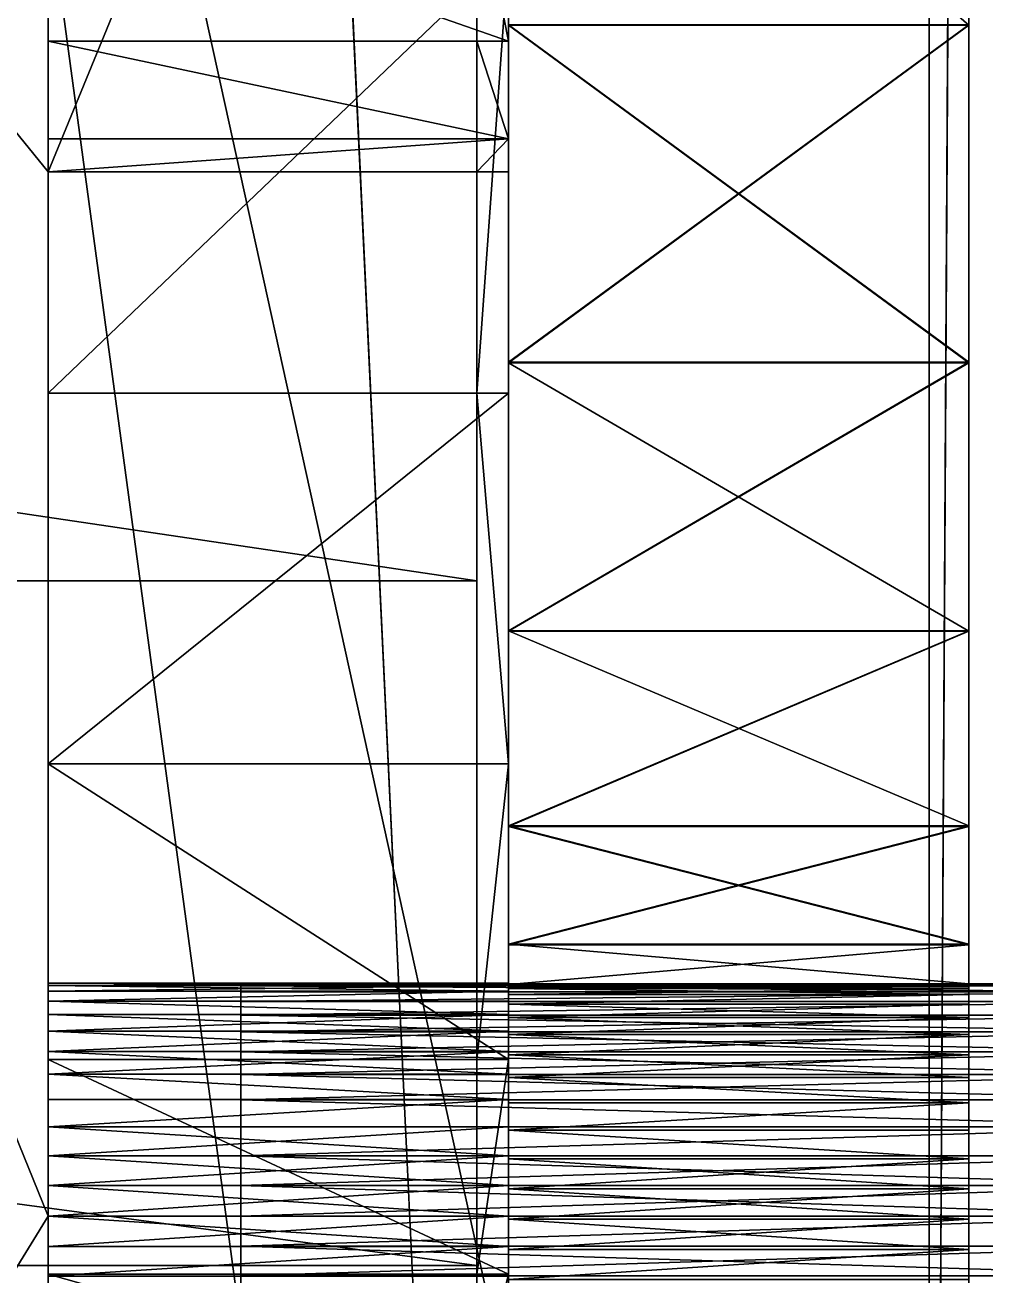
# Model space of a CAD drawing. Extents: x -30 to 83, y -53 to 60.
# Drawn here: x 59.1 to 63.24, y -31.25 to -25.87 of the extents above; entities that cross this region are included whole.
import ezdxf

# ---------------------------------------------------------------- set-up
doc = ezdxf.new("R2010")
doc.units = 0
doc.header["$MEASUREMENT"] = 0

msp = doc.modelspace()

# ---------------------------------------------------------------- linework, layer by layer
for points in [[(63.169998, -40), (-9.17, -40), (63.169998, 60)], [(-9.17, 60), (63.169998, 60), (-9.17, -40)], [(41, -40, 89), (63, -40, 89), (41, 60, 89)], [(63, 60, 89), (41, 60, 89), (63, -40, 89)], [(63, 60, 70), (63, -40, 70), (63.169998, -10.003, 70)], [(63, -40, 89), (63, -40, 70), (63, 60, 70)], [(63, -40, 89), (63, 60, 70), (63, 60, 89)], [(63.169998, -40), (63.169998, 60), (63.169998, -10.869, 24.006001)], [(-7.187, 58, 2), (-7.187, -40, 2), (61.187, -40, 2)], [(61.187, 58, 2), (-7.187, 58, 2), (61.187, -40, 2)], [(61.187, 58, 69), (61.187, -40, 69), (59.002998, 6.15, 69)], [(61.187, 58, 69), (61.187, -9, 68.002998), (61.187, -40, 69)], [(61.187, -40, 2), (61.187, -10.869, 24.006001), (61.187, 58, 2)], [(59.002998, -23.855, 69), (59.002998, 6.15, 69), (61.187, -40, 69)], [(61.187, -9.131, 67.994003), (61.187, -40, 69), (61.187, -9, 68.002998)], [(61.187, -9.259, 67.968002), (61.187, -40, 69), (61.187, -9.131, 67.994003)], [(61.187, -9.384, 67.926003), (61.187, -40, 69), (61.187, -9.259, 67.968002)], [(61.187, -9.384, 67.926003), (61.187, -9.501, 67.867996), (61.187, -40, 69)], [(61.187, -9.501, 67.867996), (61.187, -9.61, 67.794998), (61.187, -40, 69)], [(61.187, -9.61, 67.794998), (61.187, -9.709, 67.709), (61.187, -40, 69)], [(61.187, -9.709, 67.709), (61.187, -9.795, 67.610001), (61.187, -40, 69)], [(61.187, -9.795, 67.610001), (61.187, -9.868, 67.500999), (61.187, -40, 69)], [(61.187, -9.868, 67.500999), (61.187, -9.926, 67.384003), (61.187, -40, 69)], [(61.187, -12.611, 65.831001), (61.187, -40, 69), (61.187, -9.926, 67.384003)], [(63.169998, -40, 70), (63.169998, -10.003, 70), (63, -40, 70)], [(63.169998, -40, 70), (63.169998, -15.177, 65.320999), (63.169998, -10.003, 70)], [(61.187, -11, 23.997999), (61.187, -10.869, 24.006001), (61.187, -40, 2)], [(63.169998, -11, 23.997999), (63.169998, -40), (63.169998, -10.869, 24.006001)], [(61.187, -40, 2), (61.187, -11.131, 24.006001), (61.187, -11, 23.997999)], [(63.169998, -11, 23.997999), (63.169998, -11.131, 24.006001), (63.169998, -40)], [(61.187, -11.259, 24.032), (61.187, -11.131, 24.006001), (61.187, -40, 2)], [(63.169998, -11.259, 24.032), (63.169998, -40), (63.169998, -11.131, 24.006001)], [(61.187, -11.384, 24.073999), (61.187, -11.259, 24.032), (61.187, -40, 2)], [(63.169998, -11.259, 24.032), (63.169998, -11.384, 24.073999), (63.169998, -40)], [(61.187, -40, 2), (61.187, -11.501, 24.132), (61.187, -11.384, 24.073999)], [(63.169998, -11.501, 24.132), (63.169998, -40), (63.169998, -11.384, 24.073999)], [(61.187, -11.501, 24.132), (61.187, -40, 2), (61.187, -11.61, 24.205)], [(63.169998, -11.61, 24.205), (63.169998, -40), (63.169998, -11.501, 24.132)], [(61.187, -11.61, 24.205), (61.187, -40, 2), (61.187, -11.709, 24.291)], [(63.169998, -11.709, 24.291), (63.169998, -40), (63.169998, -11.61, 24.205)], [(61.187, -11.709, 24.291), (61.187, -40, 2), (61.187, -11.795, 24.389999)], [(63.169998, -11.795, 24.389999), (63.169998, -40), (63.169998, -11.709, 24.291)], [(61.187, -11.795, 24.389999), (61.187, -40, 2), (61.187, -11.868, 24.499001)], [(63.169998, -11.795, 24.389999), (63.169998, -11.868, 24.499001), (63.169998, -40)], [(61.187, -11.926, 24.615999), (61.187, -11.868, 24.499001), (61.187, -40, 2)], [(63.169998, -11.868, 24.499001), (63.169998, -11.926, 24.615999), (63.169998, -40)], [(61.187, -11.968, 24.740999), (61.187, -11.926, 24.615999), (61.187, -40, 2)], [(63.169998, -11.926, 24.615999), (63.169998, -11.968, 24.740999), (63.169998, -40)], [(61.187, -11.968, 24.740999), (61.187, -40, 2), (61.187, -11.994, 24.868999)], [(61.187, -15.177, 26.679001), (61.187, -11.994, 24.868999), (61.187, -40, 2)], [(63.169998, -11.968, 24.740999), (63.169998, -11.994, 24.868999), (63.169998, -40)], [(63.169998, -15.177, 26.679001), (63.169998, -40), (63.169998, -11.994, 24.868999)], [(61.187, -12.611, 65.831001), (61.187, -15.177, 65.320999), (61.187, -40, 69)], [(61.187, -40, 2), (61.187, -17.655001, 27.52), (61.187, -15.177, 26.679001)], [(61.187, -15.177, 65.320999), (61.187, -17.655001, 64.480003), (61.187, -40, 69)], [(63.169998, -40), (63.169998, -15.177, 26.679001), (63.169998, -17.655001, 27.52)], [(63.169998, -15.177, 65.320999), (63.169998, -40, 70), (63.169998, -17.655001, 64.480003)], [(61.187, -20.000999, 28.677), (61.187, -17.655001, 27.52), (61.187, -40, 2)], [(61.187, -17.655001, 64.480003), (61.187, -20.000999, 63.323002), (61.187, -40, 69)], [(63.169998, -17.655001, 64.480003), (63.169998, -40, 70), (63.169998, -20.000999, 63.323002)], [(63.169998, -20.000999, 28.677), (63.169998, -40), (63.169998, -17.655001, 27.52)], [(61.186996, -29.319, 51.175999), (61.186996, -28.478001, 53.653999), (61.186996, -18.002998, 54.002998)], [(61.186996, -29.828999, 48.611), (61.186996, -29.319, 51.175999), (61.186996, -18.002998, 54.002998)], [(61.186996, -28.478001, 53.653999), (61.186996, -27.320999, 56), (61.186996, -18.002998, 54.002998)], [(61.186996, -27.320999, 56), (61.186996, -25.867001, 58.174999), (61.186996, -18.002998, 54.002998)], [(61.186996, -30, 46), (61.186996, -29.828999, 48.611), (61.186996, -18.002998, 54.002998)], [(61.186996, -29.828999, 43.389), (61.186996, -30, 46), (61.186996, -18.002998, 37.998001)], [(61.186996, -18.002998, 54.002998), (61.186996, -18.002998, 37.998001), (61.186996, -30, 46)], [(61.186996, -27.320999, 36), (61.186996, -28.478001, 38.346001), (61.186996, -18.002998, 37.998001)], [(61.186996, -29.319, 40.824001), (61.186996, -29.828999, 43.389), (61.186996, -18.002998, 37.998001)], [(61.186996, -25.867001, 33.825001), (61.186996, -27.320999, 36), (61.186996, -18.002998, 37.998001)], [(61.186996, -28.478001, 38.346001), (61.186996, -29.319, 40.824001), (61.186996, -18.002998, 37.998001)], [(61.187, -22.177, 30.131001), (61.187, -20.000999, 28.677), (61.187, -40, 2)], [(61.187, -20.000999, 63.323002), (61.187, -22.177, 61.868999), (61.187, -40, 69)], [(63.169998, -22.177, 30.131001), (63.169998, -40), (63.169998, -20.000999, 28.677)], [(63.169998, -20.000999, 63.323002), (63.169998, -40, 70), (63.169998, -22.177, 61.868999)], [(61.050995, -23.392128, 28.546), (61.050995, -28.26313, 22.198999), (61.050995, -21.00013, 26.947001)], [(61.050995, -25.00013, 20.018999), (61.050995, -21.00013, 26.947001), (61.050995, -28.26313, 22.198999)], [(61.050995, -21.593128, 42.894001), (61.050995, -25.938129, 41.729), (61.050995, -21.08913, 41.407001)], [(61.050995, -25.244129, 39.686001), (61.050995, -21.08913, 41.407001), (61.050995, -25.938129, 41.729)], [(63.169998, -22.124001, 53), (63.169998, -21.106998, 54.522999), (63.169998, -27.320999, 56)], [(63.169998, -25.867001, 58.174999), (63.169998, -27.320999, 56), (63.169998, -21.106998, 54.522999)], [(63.169998, -25.867001, 33.825001), (63.169998, -21.106998, 37.477001), (63.169998, -27.320999, 36)], [(63.169998, -22.124001, 39), (63.169998, -27.320999, 36), (63.169998, -21.106998, 37.477001)], [(61.050995, -21.593128, 42.894001), (61.050995, -21.900131, 44.432999), (61.050995, -25.938129, 41.729)], [(61.050995, -26.359131, 43.846001), (61.050995, -25.938129, 41.729), (61.050995, -21.900131, 44.432999)], [(61.050995, -26.5, 45.998001), (61.050995, -26.359131, 43.846001), (61.050995, -21.900131, 44.432999)], [(61.050995, -22.001999, 45.998001), (61.050995, -26.5, 45.998001), (61.050995, -21.900131, 44.432999)], [(55.553993, -22.001999, 45.998001), (55.553993, -36.936729, 45.998001), (59.203995, -31.00013, 45.998001)], [(55.553993, -22.001999, 45.998001), (59.203995, -31.00013, 45.998001), (59.203995, -26.5, 45.998001)], [(55.553993, -22.001999, 45.998001), (59.203995, -26.5, 45.998001), (61.050995, -22.001999, 45.998001)], [(61.050995, -26.5, 45.998001), (61.050995, -22.001999, 45.998001), (59.203995, -26.5, 45.998001)], [(63.169998, -22.124001, 53), (63.169998, -27.320999, 56), (63.169998, -22.933998, 51.358002)], [(63.169998, -27.320999, 36), (63.169998, -22.124001, 39), (63.169998, -22.933998, 40.641998)], [(61.187, -22.177, 30.131001), (61.187, -40, 2), (61.187, -24.143999, 31.856001)], [(61.187, -22.177, 61.868999), (61.187, -24.143999, 60.144001), (61.187, -40, 69)], [(63.169998, -22.177, 30.131001), (63.169998, -24.143999, 31.856001), (63.169998, -40)], [(63.169998, -22.177, 61.868999), (63.169998, -40, 70), (63.169998, -24.143999, 60.144001)], [(63.169998, -28.478001, 53.653999), (63.169998, -22.933998, 51.358002), (63.169998, -27.320999, 56)], [(63.169998, -22.933998, 51.358002), (63.169998, -28.478001, 53.653999), (63.169998, -23.522999, 49.623001)], [(63.169998, -22.933998, 40.641998), (63.169998, -23.522999, 42.376999), (63.169998, -28.478001, 38.346001)], [(63.169998, -22.933998, 40.641998), (63.169998, -28.478001, 38.346001), (63.169998, -27.320999, 36)], [(59.203995, -27.454128, 59.393002), (59.203995, -25.556129, 61.556), (59.203995, -23.09013, 56.044998)], [(59.203995, -23.09013, 56.044998), (59.203995, -24.289131, 54.25), (59.203995, -29.052128, 57)], [(59.203995, -29.052128, 57), (59.203995, -27.454128, 59.393002), (59.203995, -23.09013, 56.044998)], [(61.186996, -25.556129, 61.556), (61.186996, -27.454128, 59.393002), (61.186996, -23.09013, 56.044998)], [(61.186996, -24.289131, 54.25), (61.186996, -23.09013, 56.044998), (61.186996, -29.052128, 57)], [(61.186996, -27.454128, 59.393002), (61.186996, -29.052128, 57), (61.186996, -23.09013, 56.044998)], [(61.186996, -27.454128, 32.606998), (61.186996, -25.556129, 30.444), (61.186996, -23.09013, 35.955002)], [(61.186996, -24.289131, 37.75), (61.186996, -29.052128, 35), (61.186996, -23.09013, 35.955002)], [(61.186996, -27.454128, 32.606998), (61.186996, -23.09013, 35.955002), (61.186996, -29.052128, 35)], [(61.050995, -28.26313, 22.198999), (61.050995, -23.392128, 28.546), (61.050995, -31.213131, 24.787001)], [(61.050995, -25.556129, 30.444), (61.050995, -31.213131, 24.787001), (61.050995, -23.392128, 28.546)], [(63.169998, -29.828999, 48.611), (63.169998, -23.522999, 49.623001), (63.169998, -29.319, 51.175999)], [(63.169998, -29.319, 51.175999), (63.169998, -23.522999, 49.623001), (63.169998, -28.478001, 53.653999)], [(63.169998, -29.319, 40.824001), (63.169998, -23.522999, 42.376999), (63.169998, -29.828999, 43.389)], [(63.169998, -23.880001, 44.173), (63.169998, -29.828999, 43.389), (63.169998, -23.522999, 42.376999)], [(63.169998, -29.319, 40.824001), (63.169998, -28.478001, 38.346001), (63.169998, -23.522999, 42.376999)], [(63.169998, -23.522999, 49.623001), (63.169998, -29.828999, 48.611), (63.169998, -23.880001, 47.827)], [(59.002998, -23.855, 69), (61.187, -40, 69), (41, -40, 69)], [(63.169998, -24, 46), (63.169998, -29.828999, 43.389), (63.169998, -23.880001, 44.173)], [(63.169998, -23.880001, 47.827), (63.169998, -29.828999, 48.611), (63.169998, -24, 46)], [(63.169998, -30, 46), (63.169998, -24, 46), (63.169998, -29.828999, 48.611)], [(63.169998, -29.828999, 43.389), (63.169998, -24, 46), (63.169998, -30, 46)], [(63.169998, -24.143999, 31.856001), (61.187, -24.143999, 31.856001), (63.169998, -25.868999, 33.823002)], [(61.187, -24.143999, 31.856001), (61.187, -25.868999, 33.823002), (63.169998, -25.868999, 33.823002)], [(61.187, -25.868999, 33.823002), (61.187, -24.143999, 31.856001), (61.187, -40, 2)], [(63.169998, -25.868999, 58.176998), (61.187, -25.868999, 58.176998), (61.187, -24.143999, 60.144001)], [(63.169998, -25.868999, 58.176998), (61.187, -24.143999, 60.144001), (63.169998, -24.143999, 60.144001)], [(61.187, -24.143999, 60.144001), (61.187, -25.868999, 58.176998), (61.187, -40, 69)], [(63.169998, -25.868999, 33.823002), (63.169998, -40), (63.169998, -24.143999, 31.856001)], [(63.169998, -24.143999, 60.144001), (63.169998, -40, 70), (63.169998, -25.868999, 58.176998)], [(59.203995, -24.289131, 54.25), (59.203995, -25.244129, 52.313999), (59.203995, -29.052128, 57)], [(61.186996, -25.244129, 52.313999), (61.186996, -24.289131, 54.25), (61.186996, -29.052128, 57)], [(61.186996, -25.244129, 39.686001), (61.186996, -29.052128, 35), (61.186996, -24.289131, 37.75)], [(61.050995, -25.00013, 20.018999), (61.050995, -28.26313, 22.198999), (39.050995, -25.00013, 20.018999)], [(61.050995, -28.26313, 22.198999), (39.050995, -28.26313, 22.198999), (39.050995, -25.00013, 20.018999)], [(59.203995, -30.32513, 54.418999), (59.203995, -29.052128, 57), (59.203995, -25.244129, 52.313999)], [(59.203995, -25.244129, 52.313999), (59.203995, -25.938129, 50.271), (59.203995, -30.32513, 54.418999)], [(59.203995, -25.938129, 50.271), (59.203995, -25.244129, 52.313999), (61.186996, -25.938129, 50.271)], [(61.186996, -25.244129, 52.313999), (61.186996, -25.938129, 50.271), (59.203995, -25.244129, 52.313999)], [(61.186996, -25.938129, 41.729), (61.186996, -25.244129, 39.686001), (61.050995, -25.244129, 39.686001)], [(61.186996, -25.938129, 41.729), (61.050995, -25.244129, 39.686001), (61.050995, -25.938129, 41.729)], [(61.186996, -25.244129, 52.313999), (61.186996, -30.32513, 54.418999), (61.186996, -25.938129, 50.271)], [(61.186996, -29.052128, 35), (61.186996, -25.244129, 39.686001), (61.186996, -30.32513, 37.581001)], [(61.186996, -29.052128, 57), (61.186996, -30.32513, 54.418999), (61.186996, -25.244129, 52.313999)], [(61.186996, -25.938129, 41.729), (61.186996, -30.32513, 37.581001), (61.186996, -25.244129, 39.686001)], [(59.203995, -25.556129, 61.556), (59.203995, -27.454128, 59.393002), (61.186996, -25.556129, 61.556)], [(61.186996, -25.556129, 61.556), (59.203995, -27.454128, 59.393002), (61.186996, -27.454128, 59.393002)], [(61.050995, -27.454128, 32.606998), (61.050995, -25.556129, 30.444), (61.186996, -25.556129, 30.444)], [(61.050995, -27.454128, 32.606998), (61.186996, -25.556129, 30.444), (61.186996, -27.454128, 32.606998)], [(61.050995, -27.454128, 32.606998), (61.050995, -31.213131, 24.787001), (61.050995, -25.556129, 30.444)], [(61.186996, -27.320999, 36), (61.186996, -25.867001, 33.825001), (63.169998, -25.867001, 33.825001)], [(61.186996, -27.320999, 36), (63.169998, -25.867001, 33.825001), (63.169998, -27.320999, 36)], [(61.186996, -25.867001, 58.174999), (61.186996, -27.320999, 56), (63.169998, -27.320999, 56)], [(61.186996, -25.867001, 58.174999), (63.169998, -27.320999, 56), (63.169998, -25.867001, 58.174999)], [(61.187, -25.868999, 58.176998), (63.169998, -27.323, 56.000999), (61.187, -27.323, 56.000999)], [(63.169998, -25.868999, 33.823002), (61.187, -25.868999, 33.823002), (61.187, -27.323, 35.999001)], [(63.169998, -25.868999, 33.823002), (61.187, -27.323, 35.999001), (63.169998, -27.323, 35.999001)], [(61.187, -40, 2), (61.187, -27.323, 35.999001), (61.187, -25.868999, 33.823002)], [(61.187, -25.868999, 58.176998), (63.169998, -25.868999, 58.176998), (63.169998, -27.323, 56.000999)], [(61.187, -25.868999, 58.176998), (61.187, -27.323, 56.000999), (61.187, -40, 69)], [(63.169998, -25.868999, 33.823002), (63.169998, -27.323, 35.999001), (63.169998, -40)], [(63.169998, -40, 70), (63.169998, -27.323, 56.000999), (63.169998, -25.868999, 58.176998)], [(59.203995, -31.25013, 51.694), (59.203995, -25.938129, 50.271), (59.203995, -30.498131, 47.868)], [(59.203995, -30.38913, 47.794998), (59.203995, -30.498131, 47.868), (59.203995, -25.938129, 50.271)], [(59.203995, -30.29113, 47.709), (59.203995, -30.38913, 47.794998), (59.203995, -25.938129, 50.271)], [(59.203995, -30.204128, 47.610001), (59.203995, -30.29113, 47.709), (59.203995, -25.938129, 50.271)], [(59.203995, -30.13213, 47.500999), (59.203995, -30.204128, 47.610001), (59.203995, -25.938129, 50.271)], [(59.203995, -25.938129, 50.271), (59.203995, -26.359131, 48.153999), (59.203995, -30.13213, 47.500999)], [(59.203995, -31.25013, 51.694), (59.203995, -30.32513, 54.418999), (59.203995, -25.938129, 50.271)], [(59.203995, -26.359131, 48.153999), (59.203995, -25.938129, 50.271), (61.186996, -26.359131, 48.153999)], [(61.186996, -25.938129, 50.271), (61.186996, -26.359131, 48.153999), (59.203995, -25.938129, 50.271)], [(61.186996, -26.359131, 43.846001), (61.186996, -25.938129, 41.729), (61.050995, -25.938129, 41.729)], [(61.186996, -26.359131, 43.846001), (61.050995, -25.938129, 41.729), (61.050995, -26.359131, 43.846001)], [(61.186996, -25.938129, 50.271), (61.186996, -31.25013, 51.694), (61.186996, -26.359131, 48.153999)], [(61.186996, -31.25013, 40.306), (61.186996, -25.938129, 41.729), (61.186996, -31.81213, 43.127998)], [(61.186996, -30.32513, 37.581001), (61.186996, -25.938129, 41.729), (61.186996, -31.25013, 40.306)], [(61.186996, -31.25013, 51.694), (61.186996, -25.938129, 50.271), (61.186996, -30.32513, 54.418999)], [(61.186996, -26.359131, 43.846001), (61.186996, -31.81213, 43.127998), (61.186996, -25.938129, 41.729)], [(59.203995, -30.074131, 47.383999), (59.203995, -30.13213, 47.500999), (59.203995, -26.359131, 48.153999)], [(59.203995, -30.031128, 47.258999), (59.203995, -30.074131, 47.383999), (59.203995, -26.359131, 48.153999)], [(59.203995, -30.00613, 47.131001), (59.203995, -30.031128, 47.258999), (59.203995, -26.359131, 48.153999)], [(59.203995, -26.359131, 48.153999), (59.203995, -26.50013, 46), (59.203995, -29.997131, 47)], [(59.203995, -26.359131, 48.153999), (59.203995, -29.997131, 47), (59.203995, -30.00613, 47.131001)], [(61.186996, -26.359131, 48.153999), (59.203995, -26.50013, 46), (59.203995, -26.359131, 48.153999)], [(59.203995, -26.50013, 46), (61.186996, -26.359131, 48.153999), (61.186996, -26.50013, 46)], [(61.050995, -26.5, 45.998001), (61.186996, -26.50013, 46), (61.186996, -26.359131, 43.846001)], [(61.050995, -26.5, 45.998001), (61.186996, -26.359131, 43.846001), (61.050995, -26.359131, 43.846001)], [(61.186996, -30.13213, 47.500999), (61.186996, -26.359131, 48.153999), (61.186996, -30.204128, 47.610001)], [(61.186996, -30.074131, 47.383999), (61.186996, -26.359131, 48.153999), (61.186996, -30.13213, 47.500999)], [(61.186996, -30.031128, 47.258999), (61.186996, -26.359131, 48.153999), (61.186996, -30.074131, 47.383999)], [(61.186996, -30.29113, 47.709), (61.186996, -30.204128, 47.610001), (61.186996, -26.359131, 48.153999)], [(61.186996, -26.50013, 46), (61.186996, -26.359131, 48.153999), (61.186996, -29.997131, 47)], [(61.186996, -30.031128, 47.258999), (61.186996, -30.00613, 47.131001), (61.186996, -26.359131, 48.153999)], [(61.186996, -30.00613, 47.131001), (61.186996, -29.997131, 47), (61.186996, -26.359131, 48.153999)], [(61.186996, -30.498131, 46.132), (61.186996, -30.616131, 46.074001), (61.186996, -26.359131, 43.846001)], [(61.186996, -26.50013, 46), (61.186996, -30.074131, 46.616001), (61.186996, -26.359131, 43.846001)], [(61.186996, -31.81213, 43.127998), (61.186996, -26.359131, 43.846001), (61.186996, -30.616131, 46.074001)], [(61.186996, -30.13213, 46.499001), (61.186996, -26.359131, 43.846001), (61.186996, -30.074131, 46.616001)], [(61.186996, -30.204128, 46.389999), (61.186996, -26.359131, 43.846001), (61.186996, -30.13213, 46.499001)], [(61.186996, -30.29113, 46.291), (61.186996, -26.359131, 43.846001), (61.186996, -30.204128, 46.389999)], [(61.186996, -30.38913, 46.205002), (61.186996, -26.359131, 43.846001), (61.186996, -30.29113, 46.291)], [(61.186996, -30.498131, 46.132), (61.186996, -26.359131, 43.846001), (61.186996, -30.38913, 46.205002)], [(61.186996, -30.29113, 47.709), (61.186996, -26.359131, 48.153999), (61.186996, -30.38913, 47.794998)], [(61.186996, -26.359131, 48.153999), (61.186996, -31.25013, 51.694), (61.186996, -30.38913, 47.794998)], [(59.203995, -30.204128, 46.389999), (59.203995, -30.13213, 46.499001), (59.203995, -26.5, 45.998001)], [(59.203995, -30.38913, 46.205002), (59.203995, -26.5, 45.998001), (59.203995, -30.498131, 46.132)], [(59.203995, -30.740131, 46.032001), (59.203995, -26.5, 45.998001), (59.203995, -30.869129, 46.006001)], [(59.203995, -31.00013, 45.998001), (59.203995, -30.869129, 46.006001), (59.203995, -26.5, 45.998001)], [(59.203995, -30.13213, 46.499001), (59.203995, -30.074131, 46.616001), (59.203995, -26.5, 45.998001)], [(59.203995, -30.740131, 46.032001), (59.203995, -30.616131, 46.074001), (59.203995, -26.5, 45.998001)], [(59.203995, -30.616131, 46.074001), (59.203995, -30.498131, 46.132), (59.203995, -26.5, 45.998001)], [(59.203995, -30.29113, 46.291), (59.203995, -26.5, 45.998001), (59.203995, -30.38913, 46.205002)], [(59.203995, -30.204128, 46.389999), (59.203995, -26.5, 45.998001), (59.203995, -30.29113, 46.291)], [(59.203995, -26.50013, 46), (59.203995, -26.5, 45.998001), (59.203995, -30.074131, 46.616001)], [(59.203995, -26.50013, 46), (61.050995, -26.5, 45.998001), (59.203995, -26.5, 45.998001)], [(59.203995, -26.50013, 46), (61.186996, -26.50013, 46), (61.050995, -26.5, 45.998001)], [(59.203995, -30.074131, 46.616001), (59.203995, -30.031128, 46.741001), (59.203995, -26.50013, 46)], [(59.203995, -30.031128, 46.741001), (59.203995, -30.00613, 46.868999), (59.203995, -26.50013, 46)], [(59.203995, -30.00613, 46.868999), (59.203995, -29.997131, 47), (59.203995, -26.50013, 46)], [(61.186996, -29.997131, 47), (61.186996, -30.00613, 46.868999), (61.186996, -26.50013, 46)], [(61.186996, -30.031128, 46.741001), (61.186996, -26.50013, 46), (61.186996, -30.00613, 46.868999)], [(61.186996, -30.074131, 46.616001), (61.186996, -26.50013, 46), (61.186996, -30.031128, 46.741001)], [(61.186996, -27.320999, 36), (63.169998, -27.320999, 36), (61.186996, -28.478001, 38.346001)], [(63.169998, -28.478001, 38.346001), (61.186996, -28.478001, 38.346001), (63.169998, -27.320999, 36)], [(63.169998, -27.320999, 56), (61.186996, -28.478001, 53.653999), (63.169998, -28.478001, 53.653999)], [(61.186996, -27.320999, 56), (61.186996, -28.478001, 53.653999), (63.169998, -27.320999, 56)], [(61.187, -27.323, 56.000999), (63.169998, -27.323, 56.000999), (61.187, -28.48, 53.654999)], [(61.187, -28.48, 38.345001), (63.169998, -28.48, 38.345001), (61.187, -27.323, 35.999001)], [(63.169998, -27.323, 35.999001), (61.187, -27.323, 35.999001), (63.169998, -28.48, 38.345001)], [(63.169998, -28.48, 53.654999), (61.187, -28.48, 53.654999), (63.169998, -27.323, 56.000999)], [(61.187, -28.48, 38.345001), (61.187, -27.323, 35.999001), (61.187, -40, 2)], [(61.187, -27.323, 56.000999), (61.187, -28.48, 53.654999), (61.187, -40, 69)], [(63.169998, -28.48, 38.345001), (63.169998, -40), (63.169998, -27.323, 35.999001)], [(63.169998, -27.323, 56.000999), (63.169998, -40, 70), (63.169998, -28.48, 53.654999)], [(61.186996, -29.052128, 57), (61.186996, -27.454128, 59.393002), (59.203995, -29.052128, 57)], [(59.203995, -27.454128, 59.393002), (59.203995, -29.052128, 57), (61.186996, -27.454128, 59.393002)], [(61.050995, -27.454128, 32.606998), (61.186996, -27.454128, 32.606998), (61.186996, -29.052128, 35)], [(61.050995, -29.052128, 35), (61.050995, -27.454128, 32.606998), (61.186996, -29.052128, 35)], [(61.050995, -29.052128, 35), (61.050995, -35.981129, 31), (61.050995, -27.454128, 32.606998)], [(61.050995, -33.800129, 27.737), (61.050995, -27.454128, 32.606998), (61.050995, -35.981129, 31)], [(61.050995, -33.800129, 27.737), (61.050995, -31.213131, 24.787001), (61.050995, -27.454128, 32.606998)], [(61.050995, -28.26313, 22.198999), (61.050995, -31.213131, 24.787001), (39.050995, -28.26313, 22.198999)], [(39.050995, -28.26313, 22.198999), (61.050995, -31.213131, 24.787001), (39.050995, -31.213131, 24.787001)], [(63.169998, -29.319, 40.824001), (61.186996, -29.319, 40.824001), (61.186996, -28.478001, 38.346001)], [(63.169998, -29.319, 40.824001), (61.186996, -28.478001, 38.346001), (63.169998, -28.478001, 38.346001)], [(63.169998, -29.319, 51.175999), (63.169998, -28.478001, 53.653999), (61.186996, -29.319, 51.175999)], [(61.186996, -28.478001, 53.653999), (61.186996, -29.319, 51.175999), (63.169998, -28.478001, 53.653999)], [(63.169998, -28.48, 38.345001), (61.187, -28.48, 38.345001), (61.187, -29.320999, 40.823002)], [(63.169998, -28.48, 38.345001), (61.187, -29.320999, 40.823002), (63.169998, -29.320999, 40.823002)], [(61.187, -28.48, 53.654999), (63.169998, -28.48, 53.654999), (61.187, -29.320999, 51.176998)], [(63.169998, -29.320999, 51.176998), (61.187, -29.320999, 51.176998), (63.169998, -28.48, 53.654999)], [(61.187, -28.48, 53.654999), (61.187, -29.320999, 51.176998), (61.187, -40, 69)], [(61.187, -29.320999, 40.823002), (61.187, -28.48, 38.345001), (61.187, -40, 2)], [(63.169998, -29.320999, 40.823002), (63.169998, -40), (63.169998, -28.48, 38.345001)], [(63.169998, -28.48, 53.654999), (63.169998, -40, 70), (63.169998, -29.320999, 51.176998)], [(59.203995, -29.052128, 57), (59.203995, -30.32513, 54.418999), (61.186996, -30.32513, 54.418999)], [(59.203995, -29.052128, 57), (61.186996, -30.32513, 54.418999), (61.186996, -29.052128, 57)], [(61.050995, -30.32513, 37.581001), (61.050995, -29.052128, 35), (61.186996, -29.052128, 35)], [(61.050995, -30.32513, 37.581001), (61.186996, -29.052128, 35), (61.186996, -30.32513, 37.581001)], [(61.050995, -29.052128, 35), (61.050995, -30.32513, 37.581001), (61.050995, -35.981129, 31)], [(61.186996, -29.828999, 43.389), (61.186996, -29.319, 40.824001), (63.169998, -29.319, 40.824001)], [(61.186996, -29.828999, 43.389), (63.169998, -29.319, 40.824001), (63.169998, -29.828999, 43.389)], [(61.186996, -29.319, 51.175999), (61.186996, -29.828999, 48.611), (63.169998, -29.828999, 48.611)], [(61.186996, -29.319, 51.175999), (63.169998, -29.828999, 48.611), (63.169998, -29.319, 51.175999)], [(63.169998, -29.830999, 48.611), (61.187, -29.830999, 48.611), (63.169998, -29.320999, 51.176998)], [(61.187, -29.830999, 43.389), (63.169998, -29.830999, 43.389), (61.187, -29.320999, 40.823002)], [(63.169998, -29.320999, 40.823002), (61.187, -29.320999, 40.823002), (63.169998, -29.830999, 43.389)], [(61.187, -29.830999, 48.611), (61.187, -29.320999, 51.176998), (63.169998, -29.320999, 51.176998)], [(61.187, -40, 69), (61.187, -29.320999, 51.176998), (61.187, -31.013, 48.002998)], [(61.187, -30.882999, 47.993999), (61.187, -31.013, 48.002998), (61.187, -29.320999, 51.176998)], [(61.187, -29.320999, 51.176998), (61.187, -29.830999, 48.611), (61.187, -30.882999, 47.993999)], [(61.187, -29.320999, 40.823002), (61.187, -40, 2), (61.187, -29.830999, 43.389)], [(63.169998, -40, 70), (63.169998, -31.143999, 47.993999), (63.169998, -29.320999, 51.176998)], [(63.169998, -29.320999, 51.176998), (63.169998, -30.882999, 47.993999), (63.169998, -29.830999, 48.611)], [(63.169998, -29.830999, 43.389), (63.169998, -40), (63.169998, -29.320999, 40.823002)], [(63.169998, -31.013, 48.002998), (63.169998, -29.320999, 51.176998), (63.169998, -31.143999, 47.993999)], [(63.169998, -30.882999, 47.993999), (63.169998, -29.320999, 51.176998), (63.169998, -31.013, 48.002998)], [(63.169998, -30, 46), (61.186996, -30, 46), (61.186996, -29.828999, 43.389)], [(63.169998, -30, 46), (61.186996, -29.828999, 43.389), (63.169998, -29.828999, 43.389)], [(61.186996, -29.828999, 48.611), (61.186996, -30, 46), (63.169998, -30, 46)], [(61.186996, -29.828999, 48.611), (63.169998, -30, 46), (63.169998, -29.828999, 48.611)], [(61.187, -30.003, 46), (61.187, -29.830999, 48.611), (63.169998, -29.830999, 48.611)], [(61.187, -30.003, 46), (63.169998, -29.830999, 48.611), (63.169998, -30.003, 46)], [(63.169998, -29.830999, 43.389), (61.187, -29.830999, 43.389), (61.187, -30.003, 46)], [(63.169998, -29.830999, 43.389), (61.187, -30.003, 46), (63.169998, -30.003, 46)], [(61.187, -30.754, 47.967999), (61.187, -30.882999, 47.993999), (61.187, -29.830999, 48.611)], [(61.187, -31.013, 45.998001), (61.187, -29.830999, 43.389), (61.187, -31.143999, 46.006001)], [(61.187, -31.143999, 46.006001), (61.187, -29.830999, 43.389), (61.187, -31.273001, 46.032001)], [(61.187, -29.830999, 43.389), (61.187, -40, 2), (61.187, -31.396999, 46.074001)], [(61.187, -30.882999, 46.006001), (61.187, -30.754, 46.032001), (61.187, -29.830999, 43.389)], [(61.187, -30.754, 46.032001), (61.187, -30.629999, 46.074001), (61.187, -29.830999, 43.389)], [(61.187, -30.629999, 46.074001), (61.187, -30.511999, 46.132), (61.187, -29.830999, 43.389)], [(61.187, -30.003, 46), (61.187, -29.830999, 43.389), (61.187, -30.511999, 46.132)], [(61.187, -30.629999, 47.925999), (61.187, -30.754, 47.967999), (61.187, -29.830999, 48.611)], [(61.187, -30.511999, 47.868), (61.187, -29.830999, 48.611), (61.187, -30.403, 47.794998)], [(61.187, -30.218, 47.610001), (61.187, -30.305, 47.709), (61.187, -29.830999, 48.611)], [(61.187, -30.145, 47.500999), (61.187, -30.218, 47.610001), (61.187, -29.830999, 48.611)], [(61.187, -30.087, 47.383999), (61.187, -30.145, 47.500999), (61.187, -29.830999, 48.611)], [(61.187, -30.045, 47.258999), (61.187, -30.087, 47.383999), (61.187, -29.830999, 48.611)], [(61.187, -30.018999, 47.131001), (61.187, -30.045, 47.258999), (61.187, -29.830999, 48.611)], [(61.187, -30.511999, 47.868), (61.187, -30.629999, 47.925999), (61.187, -29.830999, 48.611)], [(61.187, -30.003, 46), (61.187, -30.011, 47), (61.187, -29.830999, 48.611)], [(61.187, -30.011, 47), (61.187, -30.018999, 47.131001), (61.187, -29.830999, 48.611)], [(61.187, -30.305, 47.709), (61.187, -30.403, 47.794998), (61.187, -29.830999, 48.611)], [(61.187, -31.273001, 46.032001), (61.187, -29.830999, 43.389), (61.187, -31.396999, 46.074001)], [(61.187, -30.882999, 46.006001), (61.187, -29.830999, 43.389), (61.187, -31.013, 45.998001)], [(63.169998, -31.013, 45.998001), (63.169998, -31.143999, 46.006001), (63.169998, -29.830999, 43.389)], [(63.169998, -30.511999, 46.132), (63.169998, -30.629999, 46.074001), (63.169998, -29.830999, 43.389)], [(63.169998, -30.754, 46.032001), (63.169998, -30.882999, 46.006001), (63.169998, -29.830999, 43.389)], [(63.169998, -30.087, 47.383999), (63.169998, -29.830999, 48.611), (63.169998, -30.145, 47.500999)], [(63.169998, -30.045, 47.258999), (63.169998, -29.830999, 48.611), (63.169998, -30.087, 47.383999)], [(63.169998, -30.018999, 47.131001), (63.169998, -29.830999, 48.611), (63.169998, -30.045, 47.258999)], [(63.169998, -30.754, 47.967999), (63.169998, -29.830999, 48.611), (63.169998, -30.882999, 47.993999)], [(63.169998, -30.629999, 47.925999), (63.169998, -29.830999, 48.611), (63.169998, -30.754, 47.967999)], [(63.169998, -30.305, 47.709), (63.169998, -29.830999, 48.611), (63.169998, -30.403, 47.794998)], [(63.169998, -30.403, 47.794998), (63.169998, -29.830999, 48.611), (63.169998, -30.511999, 47.868)], [(63.169998, -30.218, 47.610001), (63.169998, -29.830999, 48.611), (63.169998, -30.305, 47.709)], [(63.169998, -30.145, 47.500999), (63.169998, -29.830999, 48.611), (63.169998, -30.218, 47.610001)], [(63.169998, -30.511999, 47.868), (63.169998, -29.830999, 48.611), (63.169998, -30.629999, 47.925999)], [(63.169998, -30.011, 47), (63.169998, -29.830999, 48.611), (63.169998, -30.018999, 47.131001)], [(63.169998, -29.830999, 43.389), (63.169998, -30.003, 46), (63.169998, -30.511999, 46.132)], [(63.169998, -30.003, 46), (63.169998, -29.830999, 48.611), (63.169998, -30.011, 47)], [(63.169998, -30.629999, 46.074001), (63.169998, -30.754, 46.032001), (63.169998, -29.830999, 43.389)], [(63.169998, -30.882999, 46.006001), (63.169998, -31.013, 45.998001), (63.169998, -29.830999, 43.389)], [(63.169998, -31.143999, 46.006001), (63.169998, -31.273001, 46.032001), (63.169998, -29.830999, 43.389)], [(63.169998, -31.273001, 46.032001), (63.169998, -31.396999, 46.074001), (63.169998, -29.830999, 43.389)], [(63.169998, -40), (63.169998, -29.830999, 43.389), (63.169998, -31.396999, 46.074001)], [(59.203995, -29.997131, 47), (61.186996, -29.997131, 47), (59.203995, -30.00613, 47.131001)], [(61.186996, -29.997131, 47), (59.203995, -29.997131, 47), (61.186996, -30.00613, 46.868999)], [(61.186996, -29.997131, 47), (61.186996, -30.00613, 47.131001), (59.203995, -30.00613, 47.131001)], [(59.203995, -30.00613, 46.868999), (61.186996, -30.00613, 46.868999), (59.203995, -29.997131, 47)], [(60.033817, -30.007999, 47.130001), (60.033817, -30, 47), (60.033817, -30.5, 46.133999)], [(60.033817, -30.5, 46.133999), (60.033817, -30, 47), (60.033817, -30.389999, 46.206001)], [(60.033817, -30.389999, 46.206001), (60.033817, -30, 47), (60.033817, -30.292, 46.292)], [(60.033817, -30.292, 46.292), (60.033817, -30, 47), (60.033817, -30.205999, 46.391998)], [(60.033817, -30.205999, 46.391998), (60.033817, -30, 47), (60.033817, -30.133999, 46.5)], [(60.033817, -30.133999, 46.5), (60.033817, -30, 47), (60.033817, -30.076, 46.618)], [(60.033817, -30.076, 46.618), (60.033817, -30, 47), (60.033817, -30.034, 46.742001)], [(60.033817, -30.034, 46.742001), (60.033817, -30, 47), (60.033817, -30.007999, 46.869999)], [(60.033817, -30, 47), (60.033817, -30.007999, 47.130001), (64.144531, -30.007999, 47.130001)], [(64.144531, -30, 47), (64.144531, -30.007999, 46.869999), (60.033817, -30, 47)], [(60.033817, -30, 47), (64.144531, -30.007999, 46.869999), (60.033817, -30.007999, 46.869999)], [(64.144531, -30.007999, 47.130001), (64.144531, -30, 47), (60.033817, -30, 47)], [(61.186996, -30.031128, 47.258999), (59.203995, -30.00613, 47.131001), (61.186996, -30.00613, 47.131001)], [(61.186996, -30.031128, 46.741001), (61.186996, -30.00613, 46.868999), (59.203995, -30.031128, 46.741001)], [(59.203995, -30.00613, 46.868999), (59.203995, -30.031128, 46.741001), (61.186996, -30.00613, 46.868999)], [(61.186996, -30.031128, 47.258999), (59.203995, -30.031128, 47.258999), (59.203995, -30.00613, 47.131001)], [(59.203995, -30.074131, 47.383999), (59.203995, -30.031128, 47.258999), (61.186996, -30.031128, 47.258999)], [(61.186996, -30.031128, 46.741001), (59.203995, -30.031128, 46.741001), (59.203995, -30.074131, 46.616001)], [(59.203995, -30.074131, 46.616001), (61.186996, -30.074131, 46.616001), (61.186996, -30.031128, 46.741001)], [(61.186996, -30.031128, 47.258999), (61.186996, -30.074131, 47.383999), (59.203995, -30.074131, 47.383999)], [(60.033817, -30.034, 47.257999), (60.033817, -30.007999, 47.130001), (60.033817, -30.5, 46.133999)], [(60.033817, -30.034, 47.257999), (64.144531, -30.034, 47.257999), (60.033817, -30.007999, 47.130001)], [(60.033817, -30.034, 46.742001), (60.033817, -30.007999, 46.869999), (64.144531, -30.034, 46.742001)], [(64.144531, -30.007999, 47.130001), (60.033817, -30.007999, 47.130001), (64.144531, -30.034, 47.257999)], [(64.144531, -30.034, 46.742001), (60.033817, -30.007999, 46.869999), (64.144531, -30.007999, 46.869999)], [(60.033817, -30.076, 47.382), (60.033817, -30.034, 47.257999), (60.033817, -30.5, 46.133999)], [(64.144531, -30.034, 47.257999), (60.033817, -30.034, 47.257999), (60.033817, -30.076, 47.382)], [(60.033817, -30.076, 47.382), (64.144531, -30.076, 47.382), (64.144531, -30.034, 47.257999)], [(60.033817, -30.034, 46.742001), (64.144531, -30.034, 46.742001), (60.033817, -30.076, 46.618)], [(64.144531, -30.076, 46.618), (60.033817, -30.076, 46.618), (64.144531, -30.034, 46.742001)], [(61.187, -30.003, 46), (61.187, -30.045, 46.741001), (61.187, -30.018999, 46.868999)], [(61.187, -30.003, 46), (61.187, -30.018999, 46.868999), (61.187, -30.011, 47)], [(61.187, -30.087, 46.616001), (61.187, -30.045, 46.741001), (61.187, -30.003, 46)], [(61.187, -30.145, 46.499001), (61.187, -30.087, 46.616001), (61.187, -30.003, 46)], [(61.187, -30.218, 46.389999), (61.187, -30.145, 46.499001), (61.187, -30.003, 46)], [(61.187, -30.218, 46.389999), (61.187, -30.003, 46), (61.187, -30.305, 46.291)], [(61.187, -30.511999, 46.132), (61.187, -30.403, 46.205002), (61.187, -30.003, 46)], [(61.187, -30.403, 46.205002), (61.187, -30.305, 46.291), (61.187, -30.003, 46)], [(63.169998, -30.018999, 47.131001), (61.187, -30.018999, 47.131001), (61.187, -30.011, 47)], [(63.169998, -30.011, 47), (63.169998, -30.018999, 47.131001), (61.187, -30.011, 47)], [(63.169998, -30.018999, 46.868999), (63.169998, -30.011, 47), (61.187, -30.018999, 46.868999)], [(61.187, -30.011, 47), (61.187, -30.018999, 46.868999), (63.169998, -30.011, 47)], [(61.187, -30.018999, 47.131001), (63.169998, -30.018999, 47.131001), (61.187, -30.045, 47.258999)], [(63.169998, -30.045, 47.258999), (61.187, -30.045, 47.258999), (63.169998, -30.018999, 47.131001)], [(61.187, -30.045, 46.741001), (63.169998, -30.045, 46.741001), (61.187, -30.018999, 46.868999)], [(63.169998, -30.018999, 46.868999), (61.187, -30.018999, 46.868999), (63.169998, -30.045, 46.741001)], [(63.169998, -30.045, 47.258999), (61.187, -30.087, 47.383999), (61.187, -30.045, 47.258999)], [(63.169998, -30.087, 46.616001), (63.169998, -30.045, 46.741001), (61.187, -30.087, 46.616001)], [(61.187, -30.045, 46.741001), (61.187, -30.087, 46.616001), (63.169998, -30.045, 46.741001)], [(63.169998, -30.087, 47.383999), (61.187, -30.087, 47.383999), (63.169998, -30.045, 47.258999)], [(63.169998, -30.145, 46.499001), (63.169998, -30.218, 46.389999), (63.169998, -30.003, 46)], [(63.169998, -30.087, 46.616001), (63.169998, -30.003, 46), (63.169998, -30.045, 46.741001)], [(63.169998, -30.218, 46.389999), (63.169998, -30.305, 46.291), (63.169998, -30.003, 46)], [(63.169998, -30.018999, 46.868999), (63.169998, -30.003, 46), (63.169998, -30.011, 47)], [(63.169998, -30.018999, 46.868999), (63.169998, -30.045, 46.741001), (63.169998, -30.003, 46)], [(63.169998, -30.305, 46.291), (63.169998, -30.403, 46.205002), (63.169998, -30.003, 46)], [(63.169998, -30.403, 46.205002), (63.169998, -30.511999, 46.132), (63.169998, -30.003, 46)], [(63.169998, -30.087, 46.616001), (63.169998, -30.145, 46.499001), (63.169998, -30.003, 46)], [(61.186996, -30.13213, 47.500999), (59.203995, -30.13213, 47.500999), (59.203995, -30.074131, 47.383999)], [(59.203995, -30.13213, 46.499001), (61.186996, -30.13213, 46.499001), (59.203995, -30.074131, 46.616001)], [(61.186996, -30.074131, 46.616001), (59.203995, -30.074131, 46.616001), (61.186996, -30.13213, 46.499001)], [(61.186996, -30.13213, 47.500999), (59.203995, -30.074131, 47.383999), (61.186996, -30.074131, 47.383999)], [(60.033817, -30.133999, 47.5), (60.033817, -30.076, 47.382), (60.033817, -30.5, 46.133999)], [(64.144531, -30.076, 47.382), (60.033817, -30.076, 47.382), (60.033817, -30.133999, 47.5)], [(60.033817, -30.133999, 47.5), (64.144531, -30.133999, 47.5), (64.144531, -30.076, 47.382)], [(60.033817, -30.133999, 46.5), (60.033817, -30.076, 46.618), (64.144531, -30.076, 46.618)], [(64.144531, -30.076, 46.618), (64.144531, -30.133999, 46.5), (60.033817, -30.133999, 46.5)], [(61.187, -30.145, 46.499001), (63.169998, -30.145, 46.499001), (61.187, -30.087, 46.616001)], [(63.169998, -30.087, 46.616001), (61.187, -30.087, 46.616001), (63.169998, -30.145, 46.499001)], [(61.187, -30.087, 47.383999), (63.169998, -30.087, 47.383999), (61.187, -30.145, 47.500999)], [(63.169998, -30.145, 47.500999), (61.187, -30.145, 47.500999), (63.169998, -30.087, 47.383999)], [(61.186996, -30.13213, 47.500999), (61.186996, -30.204128, 47.610001), (59.203995, -30.13213, 47.500999)], [(61.186996, -30.13213, 46.499001), (59.203995, -30.13213, 46.499001), (59.203995, -30.204128, 46.389999)], [(59.203995, -30.204128, 46.389999), (61.186996, -30.204128, 46.389999), (61.186996, -30.13213, 46.499001)], [(59.203995, -30.204128, 47.610001), (59.203995, -30.13213, 47.500999), (61.186996, -30.204128, 47.610001)], [(60.033817, -30.205999, 47.608002), (60.033817, -30.133999, 47.5), (60.033817, -30.5, 46.133999)], [(60.033817, -30.133999, 47.5), (60.033817, -30.205999, 47.608002), (64.144531, -30.133999, 47.5)], [(60.033817, -30.133999, 46.5), (64.144531, -30.205999, 46.391998), (60.033817, -30.205999, 46.391998)], [(64.144531, -30.133999, 47.5), (60.033817, -30.205999, 47.608002), (64.144531, -30.205999, 47.608002)], [(64.144531, -30.133999, 46.5), (64.144531, -30.205999, 46.391998), (60.033817, -30.133999, 46.5)], [(63.169998, -30.218, 46.389999), (63.169998, -30.145, 46.499001), (61.187, -30.218, 46.389999)], [(61.187, -30.145, 46.499001), (61.187, -30.218, 46.389999), (63.169998, -30.145, 46.499001)], [(63.169998, -30.218, 47.610001), (61.187, -30.218, 47.610001), (61.187, -30.145, 47.500999)], [(63.169998, -30.218, 47.610001), (61.187, -30.145, 47.500999), (63.169998, -30.145, 47.500999)], [(59.203995, -30.204128, 46.389999), (59.203995, -30.29113, 46.291), (61.186996, -30.204128, 46.389999)], [(61.186996, -30.29113, 46.291), (61.186996, -30.204128, 46.389999), (59.203995, -30.29113, 46.291)], [(61.186996, -30.204128, 47.610001), (61.186996, -30.29113, 47.709), (59.203995, -30.204128, 47.610001)], [(59.203995, -30.29113, 47.709), (59.203995, -30.204128, 47.610001), (61.186996, -30.29113, 47.709)], [(60.033817, -30.5, 46.133999), (60.033817, -30.615999, 46.076), (60.033817, -30.205999, 47.608002)], [(60.033817, -30.615999, 46.076), (60.033817, -30.292, 47.708), (60.033817, -30.205999, 47.608002)], [(60.033817, -30.292, 46.292), (64.144531, -30.205999, 46.391998), (64.144531, -30.292, 46.292)], [(60.033817, -30.205999, 46.391998), (64.144531, -30.205999, 46.391998), (60.033817, -30.292, 46.292)], [(60.033817, -30.205999, 47.608002), (60.033817, -30.292, 47.708), (64.144531, -30.292, 47.708)], [(64.144531, -30.292, 47.708), (64.144531, -30.205999, 47.608002), (60.033817, -30.205999, 47.608002)], [(61.187, -30.305, 46.291), (63.169998, -30.305, 46.291), (61.187, -30.218, 46.389999)], [(63.169998, -30.218, 46.389999), (61.187, -30.218, 46.389999), (63.169998, -30.305, 46.291)], [(61.187, -30.218, 47.610001), (63.169998, -30.218, 47.610001), (61.187, -30.305, 47.709)], [(63.169998, -30.305, 47.709), (61.187, -30.305, 47.709), (63.169998, -30.218, 47.610001)], [(61.186996, -30.38913, 46.205002), (59.203995, -30.29113, 46.291), (59.203995, -30.38913, 46.205002)], [(61.186996, -30.29113, 46.291), (59.203995, -30.29113, 46.291), (61.186996, -30.38913, 46.205002)], [(61.186996, -30.38913, 47.794998), (59.203995, -30.38913, 47.794998), (61.186996, -30.29113, 47.709)], [(59.203995, -30.29113, 47.709), (61.186996, -30.29113, 47.709), (59.203995, -30.38913, 47.794998)], [(60.033817, -30.615999, 46.076), (60.033817, -30.389999, 47.793999), (60.033817, -30.292, 47.708)], [(64.144531, -30.292, 47.708), (60.033817, -30.292, 47.708), (64.144531, -30.389999, 47.793999)], [(60.033817, -30.292, 46.292), (64.144531, -30.292, 46.292), (60.033817, -30.389999, 46.206001)], [(64.144531, -30.389999, 47.793999), (60.033817, -30.292, 47.708), (60.033817, -30.389999, 47.793999)], [(64.144531, -30.292, 46.292), (64.144531, -30.389999, 46.206001), (60.033817, -30.389999, 46.206001)], [(61.187, -30.305, 46.291), (61.187, -30.403, 46.205002), (63.169998, -30.403, 46.205002)], [(63.169998, -30.403, 47.794998), (61.187, -30.403, 47.794998), (63.169998, -30.305, 47.709)], [(63.169998, -30.305, 46.291), (61.187, -30.305, 46.291), (63.169998, -30.403, 46.205002)], [(63.169998, -30.305, 47.709), (61.187, -30.403, 47.794998), (61.187, -30.305, 47.709)], [(59.203995, -30.32513, 54.418999), (59.203995, -31.25013, 51.694), (61.186996, -31.25013, 51.694)], [(59.203995, -30.32513, 54.418999), (61.186996, -31.25013, 51.694), (61.186996, -30.32513, 54.418999)], [(61.050995, -31.25013, 40.306), (61.050995, -30.32513, 37.581001), (61.186996, -30.32513, 37.581001)], [(61.050995, -31.25013, 40.306), (61.186996, -30.32513, 37.581001), (61.186996, -31.25013, 40.306)], [(61.050995, -37.716133, 34.519001), (61.050995, -35.981129, 31), (61.050995, -30.32513, 37.581001)], [(61.050995, -31.25013, 40.306), (61.050995, -38.978127, 38.235001), (61.050995, -30.32513, 37.581001)], [(61.050995, -37.716133, 34.519001), (61.050995, -30.32513, 37.581001), (61.050995, -38.978127, 38.235001)], [(61.186996, -30.498131, 47.868), (59.203995, -30.498131, 47.868), (59.203995, -30.38913, 47.794998)], [(59.203995, -30.38913, 46.205002), (59.203995, -30.498131, 46.132), (61.186996, -30.498131, 46.132)], [(61.186996, -30.38913, 46.205002), (59.203995, -30.38913, 46.205002), (61.186996, -30.498131, 46.132)], [(59.203995, -30.38913, 47.794998), (61.186996, -30.38913, 47.794998), (61.186996, -30.498131, 47.868)], [(60.033817, -30.615999, 46.076), (60.033817, -30.5, 47.866001), (60.033817, -30.389999, 47.793999)], [(60.033817, -30.5, 47.866001), (64.144531, -30.389999, 47.793999), (60.033817, -30.389999, 47.793999)], [(64.144531, -30.389999, 47.793999), (60.033817, -30.5, 47.866001), (64.144531, -30.5, 47.866001)], [(64.144531, -30.5, 46.133999), (60.033817, -30.5, 46.133999), (60.033817, -30.389999, 46.206001)], [(60.033817, -30.389999, 46.206001), (64.144531, -30.389999, 46.206001), (64.144531, -30.5, 46.133999)], [(61.186996, -30.498131, 47.868), (61.186996, -30.38913, 47.794998), (61.186996, -31.25013, 51.694)], [(61.187, -30.511999, 46.132), (63.169998, -30.511999, 46.132), (61.187, -30.403, 46.205002)], [(63.169998, -30.403, 46.205002), (61.187, -30.403, 46.205002), (63.169998, -30.511999, 46.132)], [(63.169998, -30.511999, 47.868), (61.187, -30.403, 47.794998), (63.169998, -30.403, 47.794998)], [(63.169998, -30.511999, 47.868), (61.187, -30.511999, 47.868), (61.187, -30.403, 47.794998)], [(59.203995, -30.498131, 47.868), (61.186996, -30.498131, 47.868), (59.203995, -30.616131, 47.925999)], [(59.203995, -30.498131, 47.868), (59.203995, -30.616131, 47.925999), (59.203995, -31.25013, 51.694)], [(61.186996, -30.616131, 46.074001), (61.186996, -30.498131, 46.132), (59.203995, -30.616131, 46.074001)], [(59.203995, -30.498131, 46.132), (59.203995, -30.616131, 46.074001), (61.186996, -30.498131, 46.132)], [(59.203995, -30.616131, 47.925999), (61.186996, -30.498131, 47.868), (61.186996, -30.616131, 47.925999)], [(60.033817, -31.705999, 46.292), (60.033817, -30.615999, 47.924), (60.033817, -30.5, 47.866001)], [(60.033817, -30.5, 47.866001), (60.033817, -30.74, 46.034), (60.033817, -30.868, 46.007999)], [(60.033817, -30.5, 47.866001), (60.033817, -30.868, 46.007999), (60.033817, -31, 46)], [(60.033817, -30.5, 47.866001), (60.033817, -30.615999, 46.076), (60.033817, -30.74, 46.034)], [(60.033817, -30.5, 47.866001), (60.033817, -31, 46), (60.033817, -31.129999, 46.007999)], [(60.033817, -30.5, 47.866001), (60.033817, -31.608, 46.206001), (60.033817, -31.705999, 46.292)], [(60.033817, -30.5, 47.866001), (60.033817, -31.5, 46.133999), (60.033817, -31.608, 46.206001)], [(60.033817, -30.5, 47.866001), (60.033817, -31.382, 46.076), (60.033817, -31.5, 46.133999)], [(60.033817, -30.5, 47.866001), (60.033817, -31.257999, 46.034), (60.033817, -31.382, 46.076)], [(60.033817, -30.5, 47.866001), (60.033817, -31.129999, 46.007999), (60.033817, -31.257999, 46.034)], [(64.144531, -30.615999, 47.924), (60.033817, -30.5, 47.866001), (60.033817, -30.615999, 47.924)], [(60.033817, -30.615999, 46.076), (60.033817, -30.5, 46.133999), (64.144531, -30.615999, 46.076)], [(64.144531, -30.5, 47.866001), (60.033817, -30.5, 47.866001), (64.144531, -30.615999, 47.924)], [(64.144531, -30.615999, 46.076), (60.033817, -30.5, 46.133999), (64.144531, -30.5, 46.133999)], [(61.186996, -30.616131, 47.925999), (61.186996, -30.498131, 47.868), (61.186996, -31.25013, 51.694)], [(63.169998, -30.511999, 46.132), (61.187, -30.511999, 46.132), (61.187, -30.629999, 46.074001)], [(63.169998, -30.629999, 47.925999), (61.187, -30.629999, 47.925999), (63.169998, -30.511999, 47.868)], [(63.169998, -30.511999, 46.132), (61.187, -30.629999, 46.074001), (63.169998, -30.629999, 46.074001)], [(61.187, -30.511999, 47.868), (63.169998, -30.511999, 47.868), (61.187, -30.629999, 47.925999)], [(59.203995, -30.616131, 47.925999), (59.203995, -30.740131, 47.967999), (59.203995, -31.25013, 51.694)], [(61.186996, -30.616131, 46.074001), (59.203995, -30.616131, 46.074001), (59.203995, -30.740131, 46.032001)], [(61.186996, -30.616131, 46.074001), (59.203995, -30.740131, 46.032001), (61.186996, -30.740131, 46.032001)], [(59.203995, -30.740131, 47.967999), (59.203995, -30.616131, 47.925999), (61.186996, -30.740131, 47.967999)], [(61.186996, -30.616131, 47.925999), (61.186996, -30.740131, 47.967999), (59.203995, -30.616131, 47.925999)], [(60.033817, -30.74, 47.966), (60.033817, -30.615999, 47.924), (60.033817, -31.705999, 46.292)], [(64.144531, -30.74, 46.034), (60.033817, -30.74, 46.034), (64.144531, -30.615999, 46.076)], [(64.144531, -30.615999, 47.924), (60.033817, -30.615999, 47.924), (60.033817, -30.74, 47.966)], [(60.033817, -30.74, 47.966), (64.144531, -30.74, 47.966), (64.144531, -30.615999, 47.924)], [(60.033817, -30.74, 46.034), (60.033817, -30.615999, 46.076), (64.144531, -30.615999, 46.076)], [(61.186996, -30.740131, 46.032001), (61.186996, -31.81213, 43.127998), (61.186996, -30.616131, 46.074001)], [(61.186996, -30.740131, 47.967999), (61.186996, -30.616131, 47.925999), (61.186996, -31.25013, 51.694)], [(63.169998, -30.754, 46.032001), (61.187, -30.629999, 46.074001), (61.187, -30.754, 46.032001)], [(61.187, -30.629999, 47.925999), (63.169998, -30.754, 47.967999), (61.187, -30.754, 47.967999)], [(63.169998, -30.629999, 46.074001), (61.187, -30.629999, 46.074001), (63.169998, -30.754, 46.032001)], [(61.187, -30.629999, 47.925999), (63.169998, -30.629999, 47.925999), (63.169998, -30.754, 47.967999)], [(59.203995, -30.869129, 47.993999), (59.203995, -31.25013, 51.694), (59.203995, -30.740131, 47.967999)], [(59.203995, -30.869129, 46.006001), (61.186996, -30.869129, 46.006001), (59.203995, -30.740131, 46.032001)], [(61.186996, -30.740131, 46.032001), (59.203995, -30.740131, 46.032001), (61.186996, -30.869129, 46.006001)], [(59.203995, -30.740131, 47.967999), (61.186996, -30.740131, 47.967999), (59.203995, -30.869129, 47.993999)], [(61.186996, -30.869129, 47.993999), (59.203995, -30.869129, 47.993999), (61.186996, -30.740131, 47.967999)], [(60.033817, -30.868, 47.992001), (60.033817, -30.74, 47.966), (60.033817, -31.705999, 46.292)], [(60.033817, -30.868, 47.992001), (64.144531, -30.74, 47.966), (60.033817, -30.74, 47.966)], [(60.033817, -30.74, 46.034), (64.144531, -30.868, 46.007999), (60.033817, -30.868, 46.007999)], [(64.144531, -30.868, 47.992001), (64.144531, -30.74, 47.966), (60.033817, -30.868, 47.992001)], [(60.033817, -30.74, 46.034), (64.144531, -30.74, 46.034), (64.144531, -30.868, 46.007999)], [(61.186996, -30.740131, 47.967999), (61.186996, -31.25013, 51.694), (61.186996, -30.869129, 47.993999)], [(61.186996, -30.869129, 46.006001), (61.186996, -31.81213, 43.127998), (61.186996, -30.740131, 46.032001)], [(61.187, -30.754, 46.032001), (61.187, -30.882999, 46.006001), (63.169998, -30.882999, 46.006001)], [(63.169998, -30.882999, 47.993999), (61.187, -30.882999, 47.993999), (63.169998, -30.754, 47.967999)], [(63.169998, -30.754, 47.967999), (61.187, -30.882999, 47.993999), (61.187, -30.754, 47.967999)], [(63.169998, -30.882999, 46.006001), (63.169998, -30.754, 46.032001), (61.187, -30.754, 46.032001)], [(59.203995, -30.869129, 47.993999), (59.203995, -31.00013, 48.002998), (59.203995, -31.25013, 51.694)], [(59.203995, -31.00013, 45.998001), (61.186996, -31.00013, 45.998001), (59.203995, -30.869129, 46.006001)], [(59.203995, -30.869129, 46.006001), (61.186996, -31.00013, 45.998001), (61.186996, -30.869129, 46.006001)], [(61.186996, -31.00013, 48.002998), (59.203995, -31.00013, 48.002998), (61.186996, -30.869129, 47.993999)], [(59.203995, -30.869129, 47.993999), (61.186996, -30.869129, 47.993999), (59.203995, -31.00013, 48.002998)], [(64.144531, -31, 46), (60.033817, -31, 46), (64.144531, -30.868, 46.007999)], [(60.033817, -31.705999, 46.292), (60.033817, -31, 48), (60.033817, -30.868, 47.992001)], [(60.033817, -31, 48), (64.144531, -31, 48), (60.033817, -30.868, 47.992001)], [(60.033817, -30.868, 46.007999), (64.144531, -30.868, 46.007999), (60.033817, -31, 46)], [(64.144531, -31, 48), (64.144531, -30.868, 47.992001), (60.033817, -30.868, 47.992001)], [(61.186996, -31.00013, 45.998001), (61.186996, -31.81213, 43.127998), (61.186996, -30.869129, 46.006001)], [(61.186996, -30.869129, 47.993999), (61.186996, -31.25013, 51.694), (61.186996, -31.00013, 48.002998)], [(63.169998, -30.882999, 46.006001), (61.187, -30.882999, 46.006001), (61.187, -31.013, 45.998001)], [(63.169998, -31.013, 48.002998), (61.187, -30.882999, 47.993999), (63.169998, -30.882999, 47.993999)], [(63.169998, -31.013, 48.002998), (61.187, -31.013, 48.002998), (61.187, -30.882999, 47.993999)], [(61.187, -31.013, 45.998001), (63.169998, -31.013, 45.998001), (63.169998, -30.882999, 46.006001)], [(59.203995, -32, 45.998001), (59.203995, -31.00013, 45.998001), (55.553993, -36.936729, 45.998001)], [(59.203995, -32, 45.998001), (59.203995, -31.13113, 46.006001), (59.203995, -31.00013, 45.998001)], [(59.203995, -31.81213, 48.872002), (59.203995, -31.25013, 51.694), (59.203995, -31.00013, 48.002998)], [(59.203995, -31.00013, 48.002998), (59.203995, -31.13113, 47.993999), (59.203995, -31.81213, 48.872002)], [(59.203995, -31.00013, 45.998001), (59.203995, -31.13113, 46.006001), (61.186996, -31.00013, 45.998001)], [(59.203995, -31.13113, 46.006001), (61.186996, -31.13113, 46.006001), (61.186996, -31.00013, 45.998001)], [(59.203995, -31.13113, 47.993999), (59.203995, -31.00013, 48.002998), (61.186996, -31.13113, 47.993999)], [(61.186996, -31.00013, 48.002998), (61.186996, -31.13113, 47.993999), (59.203995, -31.00013, 48.002998)], [(60.033817, -31.705999, 46.292), (60.033817, -31.129999, 47.992001), (60.033817, -31, 48)], [(60.033817, -31, 48), (60.033817, -31.129999, 47.992001), (64.144531, -31, 48)], [(60.033817, -31, 46), (64.144531, -31, 46), (60.033817, -31.129999, 46.007999)], [(64.144531, -31, 48), (60.033817, -31.129999, 47.992001), (64.144531, -31.129999, 47.992001)], [(64.144531, -31, 46), (64.144531, -31.129999, 46.007999), (60.033817, -31.129999, 46.007999)], [(61.186996, -31.81213, 48.872002), (61.186996, -31.00013, 48.002998), (61.186996, -31.25013, 51.694)], [(61.186996, -31.00013, 45.998001), (61.186996, -31.13113, 46.006001), (61.186996, -31.81213, 43.127998)], [(61.186996, -31.00013, 48.002998), (61.186996, -31.81213, 48.872002), (61.186996, -31.13113, 47.993999)], [(63.169998, -31.013, 48.002998), (61.187, -31.143999, 47.993999), (61.187, -31.013, 48.002998)], [(63.169998, -31.013, 45.998001), (61.187, -31.013, 45.998001), (63.169998, -31.143999, 46.006001)], [(61.187, -31.143999, 46.006001), (63.169998, -31.143999, 46.006001), (61.187, -31.013, 45.998001)], [(63.169998, -31.013, 48.002998), (63.169998, -31.143999, 47.993999), (61.187, -31.143999, 47.993999)], [(61.187, -31.013, 48.002998), (61.187, -31.143999, 47.993999), (61.187, -40, 69)], [(59.203995, -32, 45.998001), (59.203995, -31.259129, 46.032001), (59.203995, -31.13113, 46.006001)], [(59.203995, -31.13113, 47.993999), (59.203995, -31.259129, 47.967999), (59.203995, -31.81213, 48.872002)], [(59.203995, -31.259129, 46.032001), (61.186996, -31.259129, 46.032001), (61.186996, -31.13113, 46.006001)], [(59.203995, -31.259129, 46.032001), (61.186996, -31.13113, 46.006001), (59.203995, -31.13113, 46.006001)], [(61.186996, -31.259129, 47.967999), (59.203995, -31.259129, 47.967999), (61.186996, -31.13113, 47.993999)], [(59.203995, -31.13113, 47.993999), (61.186996, -31.13113, 47.993999), (59.203995, -31.259129, 47.967999)], [(60.033817, -31.705999, 46.292), (60.033817, -31.257999, 47.966), (60.033817, -31.129999, 47.992001)], [(60.033817, -31.257999, 46.034), (60.033817, -31.129999, 46.007999), (64.144531, -31.257999, 46.034)], [(64.144531, -31.129999, 47.992001), (60.033817, -31.129999, 47.992001), (60.033817, -31.257999, 47.966)], [(60.033817, -31.257999, 47.966), (64.144531, -31.257999, 47.966), (64.144531, -31.129999, 47.992001)], [(64.144531, -31.257999, 46.034), (60.033817, -31.129999, 46.007999), (64.144531, -31.129999, 46.007999)], [(61.186996, -31.259129, 46.032001), (61.186996, -31.81213, 43.127998), (61.186996, -31.13113, 46.006001)], [(61.186996, -31.13113, 47.993999), (61.186996, -31.81213, 48.872002), (61.186996, -31.259129, 47.967999)], [(63.169998, -31.143999, 46.006001), (61.187, -31.273001, 46.032001), (63.169998, -31.273001, 46.032001)], [(63.169998, -31.143999, 46.006001), (61.187, -31.143999, 46.006001), (61.187, -31.273001, 46.032001)], [(63.169998, -31.273001, 47.967999), (61.187, -31.273001, 47.967999), (63.169998, -31.143999, 47.993999)], [(61.187, -31.143999, 47.993999), (63.169998, -31.143999, 47.993999), (61.187, -31.273001, 47.967999)], [(61.187, -31.273001, 47.967999), (61.187, -40, 69), (61.187, -31.143999, 47.993999)], [(63.169998, -31.143999, 47.993999), (63.169998, -40, 70), (63.169998, -31.273001, 47.967999)], [(39.050995, -33.800129, 27.737), (39.050995, -31.213131, 24.787001), (61.050995, -33.800129, 27.737)], [(61.050995, -31.213131, 24.787001), (61.050995, -33.800129, 27.737), (39.050995, -31.213131, 24.787001)], [(59.203995, -31.81213, 48.872002), (61.186996, -31.81213, 48.872002), (59.203995, -31.25013, 51.694)], [(59.203995, -31.25013, 51.694), (61.186996, -31.81213, 48.872002), (61.186996, -31.25013, 51.694)], [(61.050995, -31.81213, 43.127998), (61.050995, -31.25013, 40.306), (61.186996, -31.25013, 40.306)], [(61.050995, -31.81213, 43.127998), (61.186996, -31.25013, 40.306), (61.186996, -31.81213, 43.127998)], [(61.050995, -31.81213, 43.127998), (61.050995, -38.978127, 38.235001), (61.050995, -31.25013, 40.306)]]:
    msp.add_3dface(points)

doc.saveas('drawing.dxf')
